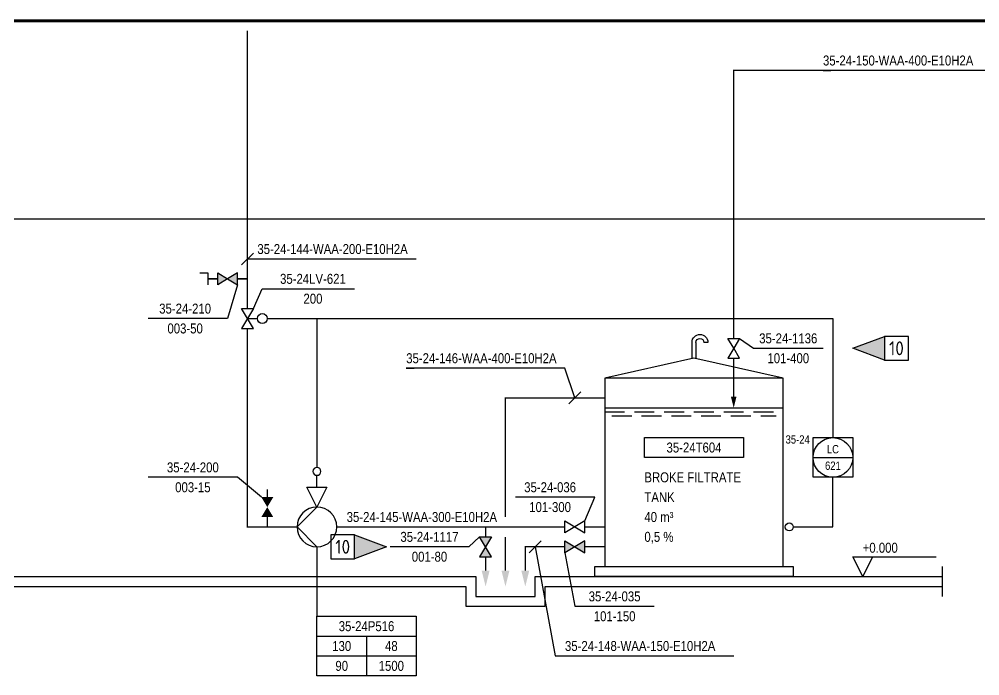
# Model space of a CAD drawing. Header units: millimetres. Extents: x -55 to 6506, y -5 to 599.
# Drawn here: x 4650 to 4892, y 212.5 to 377.9 of the extents above; entities that cross this region are included whole.
import ezdxf
from ezdxf.enums import TextEntityAlignment as Align

# ---------------------------------------------------------------- set-up
doc = ezdxf.new("R2010")
doc.units = ezdxf.units.MM
doc.header["$LTSCALE"] = 10
doc.header["$MEASUREMENT"] = 0
doc.linetypes.add('DASHED', pattern=[0.75, 0.5, -0.25])
doc.layers.get('0').update_dxf_attribs({"linetype": 'CONTINUOUS'})
for name, color, linetype in [('P-CVPOS', 7, 'CONTINUOUS'), ('P-FILTERED_WATER', 3, 'CONTINUOUS'), ('P-FITTINGS', 7, 'CONTINUOUS'), ('P-FLOOR', 7, 'CONTINUOUS'), ('P-INSTRPOS', 7, 'CONTINUOUS'), ('P-INSTRPOS_TEXTS', 7, 'CONTINUOUS'), ('P-INSTRU', 7, 'CONTINUOUS'), ('P-LINEPOS', 7, 'CONTINUOUS'), ('P-MASS1', 6, 'CONTINUOUS'), ('P-OTHER', 7, 'CONTINUOUS'), ('P-PUMP_POS', 7, 'CONTINUOUS'), ('P-PUMPS', 7, 'CONTINUOUS'), ('P-REVISIONS', 1, 'CONTINUOUS'), ('P-SYMB', 7, 'CONTINUOUS'), ('P-TANK_POS', 7, 'CONTINUOUS'), ('P-VALVEPOS', 7, 'CONTINUOUS'), ('P-VENTS', 7, 'CONTINUOUS'), ('P-WATER', 3, 'CONTINUOUS')]:
    doc.layers.add(name, color=color, linetype=linetype)
doc.styles.add('Arial', font='ARIALN.TTF')
doc.styles.add('CTS_REV', font='isocp.shx')
doc.styles.add('ROMANS', font='ARIALN.TTF')

# ---------------------------------------------------------------- blocks, each defined once
blk = doc.blocks.new('P7A1360')
at = {"color": 0, "linetype": 'ByBlock'}
for p, q in [((-3.5, 4), (-2.5, 4)), ((-0.5, 4), (-0.5, 0)), ((0.5, 0), (0.5, 4))]:
    blk.add_line(p, q, dxfattribs=at)
for radius in [2, 1]:
    blk.add_arc((-1.5, 4), radius, 0, 180, dxfattribs=at)
blk = doc.blocks.new('P7A1305')
at = {"color": 0, "linetype": 'ByBlock'}
blk.add_solid([(-4, -1), (-4, 1), (0, 0)], dxfattribs=at)
blk = doc.blocks.new('P7A0200')
at = {"color": 0, "linetype": 'ByBlock'}
for p, q in [((0, 5), (5, 0)), ((5, 0), (0, -5))]:
    blk.add_line(p, q, dxfattribs=at)
blk.add_lwpolyline([(0, -5, 1), (0, 5, 1)], format="xyb", close=True, dxfattribs=at)
blk = doc.blocks.new('PR4B500')
h = blk.add_hatch(color=0)
h.paths.add_polyline_path([(-3, -1.8), (-3, 1.8), (0, 0)])
h.paths.add_polyline_path([(3, -1.8), (3, 1.8), (0, 0)])
at = {"layer": 'P-VENTS', "color": 7, "linetype": 'Continuous'}
for points in [[(-3, -1.8), (-3, 1.8), (0, 0)], [(3, -1.8), (3, 1.8), (0, 0)]]:
    blk.add_lwpolyline(points, close=True, dxfattribs=at)
blk = doc.blocks.new('P7A1100')
at = {"color": 0, "linetype": 'ByBlock'}
for points in [[(-3, -1.8), (-3, 1.8), (0, 0)], [(3, -1.8), (3, 1.8), (0, 0)]]:
    blk.add_lwpolyline(points, close=True, dxfattribs=at)
blk = doc.blocks.new('PPI_0700A-25_0')
at = {"color": 0, "linetype": 'ByBlock'}
for p, q in [((0, 0), (25, 0)), ((0, -5), (0, 0)), ((25, 0), (25, -5)), ((25, -5), (0, -5))]:
    blk.add_line(p, q, dxfattribs=at)
blk = doc.blocks.new('PPI_1204A')
at = {"color": 0, "linetype": 'ByBlock'}
for p, q in [((-6, -6), (-6, 6)), ((-6, 6), (6, 6)), ((6, 6), (6, -6)), ((-6, 0), (6, 0)), ((6, -6), (-6, -6))]:
    blk.add_line(p, q, dxfattribs=at)
blk.add_circle((0, 0), 6, dxfattribs=at)
blk = doc.blocks.new('PPI_1100A')
at = {"color": 0, "linetype": 'ByBlock'}
blk.add_line((0, 0), (2, 0), dxfattribs=at)
blk = doc.blocks.new('PPI_0900A')
at = {"color": 0, "linetype": 'ByBlock'}
blk.add_line((-1, 0), (1, 0), dxfattribs=at)
blk = doc.blocks.new('P7A1304')
at = {"color": 0, "linetype": 'ByBlock'}
blk.add_line((1.5, 1.5), (-1.5, -1.5), dxfattribs=at)
blk = doc.blocks.new('CVME8C9')
at = {"color": 0, "linetype": 'Continuous'}
blk.add_lwpolyline([(-1.5, 4.5, -1), (1.5, 4.5, -1), (-1.5, 4.5)], format="xyb", close=True, dxfattribs=at)
blk.add_lwpolyline([(0, 0), (0, 3)], dxfattribs=at)
at = {"layer": 'P-VENTS', "color": 7, "linetype": 'Continuous'}
for points in [[(-3, -1.8), (-3, 1.8), (0, 0)], [(3, -1.8), (3, 1.8), (0, 0)]]:
    blk.add_lwpolyline(points, close=True, dxfattribs=at)
blk = doc.blocks.new('PPI_1000A')
at = {"color": 0, "linetype": 'ByBlock'}
blk.add_line((-1, 0), (1, 0), dxfattribs=at)
blk = doc.blocks.new('PPI_0102B')
at = {"color": 0, "linetype": 'ByBlock'}
blk.add_circle((0, -1), 1, dxfattribs=at)
blk = doc.blocks.new('PPI_0521A-25_0')
at = {"color": 0, "linetype": 'ByBlock'}
for p, q in [((0, 0), (25, 0)), ((0, -15), (0, 0)), ((25, 0), (25, -15)), ((0, -5), (25, -5)), ((12.5, -5), (12.5, -15)), ((0, -10), (25, -10)), ((25, -15), (0, -15))]:
    blk.add_line(p, q, dxfattribs=at)
blk = doc.blocks.new('P7A13E8')
at = {"color": 0, "linetype": 'Continuous'}
for points in [[(0, 5), (0, 8)], [(-2.5, 5), (2.5, 5), (0, 0), (-2.5, 5)]]:
    blk.add_lwpolyline(points, dxfattribs=at)
for start, end in [(90, 270), (270, 90)]:
    blk.add_arc((0, 9), 1, start, end, dxfattribs=at)
blk = doc.blocks.new('P7A1315')
at = {"color": 0, "linetype": 'ByBlock'}
for p, q in [((0, 0), (-2.5, 5)), ((-2.5, 5), (18.5, 5)), ((2.5, 5), (0, 0))]:
    blk.add_line(p, q, dxfattribs=at)
at = {"color": 0, "linetype": 'ByBlock', "style": 'ROMANS'}
blk.add_attdef('INFO', (0, 6), '', height=2.5, dxfattribs=at)
blk = doc.blocks.new('P7A1105')
at = {"color": 0, "linetype": 'ByBlock'}
for points in [[(-3, 1.8), (-3, -1.8), (0, 0)], [(0, 0), (3, 1.8), (3, -1.8)]]:
    blk.add_solid(points, dxfattribs=at)
blk = doc.blocks.new('PRMD9F3')
at = {"layer": 'P-OTHER'}
h = blk.add_hatch(color=0, dxfattribs=at)
h.dxf.hatch_style = 1
h.paths.add_polyline_path([(-3, -1.8), (-3, 1.8), (0, 0)])
h.paths.add_polyline_path([(3, -1.8), (3, 1.8), (0, 0)])
at = {"layer": 'P-VENTS', "color": 0, "linetype": 'Continuous'}
for points in [[(-3, -1.8), (-3, 1.8), (0, 0)], [(3, -1.8), (3, 1.8), (0, 0)]]:
    blk.add_lwpolyline(points, close=True, dxfattribs=at)
blk = doc.blocks.new('P7A1212')
at = {"color": 0, "linetype": 'ByBlock'}
for p, q in [((0, -1.5), (0, 1.5)), ((2, -1.5), (0, -1.5))]:
    blk.add_line(p, q, dxfattribs=at)
blk = doc.blocks.new('PRMDA18')
at = {"layer": 'P-OTHER'}
h = blk.add_hatch(color=0, dxfattribs=at)
h.dxf.hatch_style = 1
h.paths.add_polyline_path([(-3, -1.8), (-3, 1.8), (0, 0)])
h.paths.add_polyline_path([(3, -1.8), (3, 1.8), (0, 0)])
at = {"layer": 'P-VENTS', "color": 0, "linetype": 'Continuous'}
for points in [[(-3, -1.8), (-3, 1.8), (0, 0)], [(3, -1.8), (3, 1.8), (0, 0)]]:
    blk.add_lwpolyline(points, close=True, dxfattribs=at)
blk = doc.blocks.new('P7A1369')
at = {"color": 0, "linetype": 'ByBlock'}
blk.add_lwpolyline([(8, -3), (0, 0), (8, 3)], dxfattribs=at)
blk.add_lwpolyline([(14, -3), (14, 3), (8, 3), (8, -3)], close=True, dxfattribs=at)
blk.add_solid([(8, 3), (8, -3), (0, 0)], dxfattribs=at)
at = {"color": 7, "linetype": 'Continuous', "style": 'CTS_REV'}
blk.add_attdef('A', text='', height=3.5, dxfattribs=at).set_placement((11, 0), align=Align.MIDDLE)
blk = doc.blocks.new('P7A1372')
at = {"color": 0, "linetype": 'ByBlock'}
blk.add_lwpolyline([(-14, 3), (-14, -3), (-8, -3), (-8, 3)], close=True, dxfattribs=at)
blk.add_lwpolyline([(-8, 3), (0, 0), (-8, -3)], dxfattribs=at)
blk.add_solid([(-8, -3), (-8, 3), (0, 0)], dxfattribs=at)
at = {"color": 7, "linetype": 'Continuous', "style": 'CTS_REV'}
blk.add_attdef('A', text='', height=3.5, dxfattribs=at).set_placement((-11, 0), align=Align.MIDDLE)

msp = doc.modelspace()

# ---------------------------------------------------------------- linework, layer by layer
at = {"layer": 'P-CVPOS'}
msp.add_lwpolyline([(4709, 305), (4711.25, 310), (4734.5, 310)], dxfattribs=at)
at = {"layer": 'P-FILTERED_WATER', "const_width": 0.35}
for points in [[(4707.5, 305), (4707.5, 375)], [(4720, 250), (4707.5, 250), (4707.5, 267.5), (4707.5, 300)], [(4797.5, 282.5), (4772.5, 282.5), (4772.5, 252.5)], [(4712.5, 257.5), (4712.5, 259.5)], [(4712.5, 250), (4712.5, 252.5)], [(4787.5, 250), (4730, 250)], [(4797.5, 250), (4792.5, 250)], [(4772.5, 247.5), (4772.5, 239)], [(4787.5, 245), (4777.5, 245), (4777.5, 239)], [(4797.5, 245), (4792.5, 245)]]:
    msp.add_lwpolyline(points, dxfattribs=at)
at = {"layer": 'P-FLOOR'}
for points in [[(4075, 237.5), (4280, 237.5), (4280, 232.5), (4297.5, 232.5), (4297.5, 237.5), (4357.5, 237.5), (4357.5, 232.5), (4367.5, 232.5), (4367.5, 237.5), (4490, 237.5), (4490, 232.5), (4500, 232.5), (4500, 237.5), (4575, 237.5), (4575, 232.5), (4585, 232.5), (4585, 237.5), (4765, 237.5), (4765, 232.5), (4780, 232.5), (4780, 237.5), (4882.5, 237.5)], [(4077.5, 235), (4277.5, 235), (4277.5, 230), (4300, 230), (4300, 235), (4355, 235), (4355, 230), (4370, 230), (4370, 235), (4487.5, 235), (4487.5, 230), (4502.5, 230), (4502.5, 235), (4572.5, 235), (4572.5, 230), (4587.5, 230), (4587.5, 235), (4762.5, 235), (4762.5, 230), (4782.5, 230), (4782.5, 235), (4882.5, 235)]]:
    msp.add_lwpolyline(points, dxfattribs=at)
at = {"layer": 'P-INSTRU'}
for points in [[(4925, 327.5), (4537.5, 327.5), (4537.5, 280)], [(4712.5, 302.5), (4855, 302.5), (4855, 272.5)], [(4725, 302.5), (4725, 265)], [(4842.5, 250), (4842.5, 272.5)], [(4845, 250), (4855, 250), (4855, 262.5)]]:
    msp.add_lwpolyline(points, dxfattribs=at)
at = {"layer": 'P-LINEPOS'}
for points in [[(4707.5, 317.5), (4750, 317.5)], [(4790, 282.5), (4787.5, 290), (4747.5, 290)], [(4780, 245), (4785, 217.5), (4830, 217.5)]]:
    msp.add_lwpolyline(points, dxfattribs=at)
at = {"layer": 'P-MASS1', "const_width": 0.8}
msp.add_lwpolyline([(4565, 377.5), (4940, 377.5)], dxfattribs=at)
at = {"layer": 'P-OTHER'}
for points in [[(4725, 245), (4725, 227.5)], [(4882.5, 240), (4882.5, 232.5)]]:
    msp.add_lwpolyline(points, dxfattribs=at)
at = {"layer": 'P-SYMB'}
for points in [[(4842.5, 287.5), (4820, 292.5), (4797.5, 287.5)], [(4797.5, 280), (4842.5, 280)]]:
    msp.add_lwpolyline(points, dxfattribs=at)
for points in [[(4842.5, 252.5), (4842.5, 287.5), (4797.5, 287.5), (4797.5, 240), (4800, 240), (4842.5, 240)], [(4845, 240), (4845, 237.5), (4795, 237.5), (4795, 240), (4800, 240), (4842.5, 240)]]:
    msp.add_lwpolyline(points, close=True, dxfattribs=at)
at = {"layer": 'P-SYMB', "linetype": 'DASHED'}
for points in [[(4797.5, 279), (4842.5, 279)], [(4799.3, 278), (4840.7, 278)]]:
    msp.add_lwpolyline(points, dxfattribs=at)
at = {"layer": 'P-VALVEPOS'}
for points in [[(4705, 311), (4702.5, 302.5), (4682.5, 302.5)], [(4831.5, 297.5), (4835, 295), (4852.5, 295)], [(4711, 257.5), (4705, 262.5), (4682.5, 262.5)], [(4792.5, 251.5), (4795, 257.5), (4775, 257.5)], [(4766, 247.5), (4763.28, 245), (4743.44, 245)], [(4787.5, 243.5), (4790, 230), (4810, 230)]]:
    msp.add_lwpolyline(points, dxfattribs=at)
at = {"layer": 'P-WATER', "const_width": 0.35}
for points in [[(4905, 375), (4905, 365), (4830, 365), (4830, 297.5)], [(4700, 312.5), (4697.5, 312.5)], [(4707.5, 312.5), (4705, 312.5)], [(4830, 292.5), (4830, 282.8)], [(4767.5, 250), (4767.5, 247.5)], [(4767.5, 242.5), (4767.5, 239)]]:
    msp.add_lwpolyline(points, dxfattribs=at)

# ---------------------------------------------------------------- block references
at = {"layer": 'P-CVPOS', "color": 140}
msp.add_blockref('PPI_1000A', (4724, 310), dxfattribs=at)
at = {"layer": 'P-FITTINGS', "rotation": 180}
msp.add_blockref('P7A1212', (4697.5, 312.5), dxfattribs=at)
at = {"layer": 'P-INSTRPOS', "color": 140, "xscale": 0.8333, "yscale": 0.8333, "zscale": 0.8333}
msp.add_blockref('PPI_1204A', (4855, 267.5), dxfattribs=at)
at = {"layer": 'P-INSTRU', "color": 140, "rotation": 270}
msp.add_blockref('PPI_0102B', (4845, 250), dxfattribs=at)
at = {"layer": 'P-LINEPOS', "color": 140}
for p in [(4852.5, 365), (4710, 317.5), (4747.5, 290), (4732.5, 250), (4787.5, 217.5)]:
    msp.add_blockref('PPI_1100A', p, dxfattribs=at)
at = {"layer": 'P-LINEPOS'}
for p in [(4707.5, 317.5), (4790, 282.5), (4780, 245)]:
    msp.add_blockref('P7A1304', p, dxfattribs=at)
at = {"layer": 'P-PUMP_POS', "color": 140}
msp.add_blockref('PPI_0521A-25_0', (4725, 227.5), dxfattribs=at)
at = {"layer": 'P-PUMPS', "rotation": 180}
msp.add_blockref('P7A0200', (4725, 250), dxfattribs=at)
at = {"layer": 'P-REVISIONS'}
for name, p in [('P7A1369', (4860, 295)), ('P7A1372', (4742.5, 245))]:
    msp.add_blockref(name, p, dxfattribs=at).add_auto_attribs({'A': '10'})
at = {"layer": 'P-SYMB', "xscale": -1}
msp.add_blockref('P7A1360', (4820, 292.5), dxfattribs=at)
at = {"layer": 'P-SYMB', "xscale": 0.7, "yscale": 0.7, "zscale": 0.7, "rotation": 270}
msp.add_blockref('P7A1305', (4830, 280), dxfattribs=at)
at = {"layer": 'P-SYMB'}
msp.add_blockref('P7A13E8', (4725, 255), dxfattribs=at)
msp.add_blockref('P7A1315', (4862.5, 237.5), dxfattribs=at).add_auto_attribs({'INFO': '+0.000'})
at = {"layer": 'P-SYMB', "rotation": 270}
for p in [(4767.5, 235), (4772.5, 235), (4777.5, 235)]:
    msp.add_blockref('P7A1305', p, dxfattribs=at)
at = {"layer": 'P-TANK_POS', "color": 140}
msp.add_blockref('PPI_0700A-25_0', (4807.5, 272.5), dxfattribs=at)
at = {"layer": 'P-VALVEPOS', "color": 140, "rotation": 180}
for p in [(4691.8, 302.5), (4693.75, 262.5), (4783.75, 257.5), (4753.36, 245)]:
    msp.add_blockref('PPI_0900A', p, dxfattribs=at)
at = {"layer": 'P-VALVEPOS', "color": 140}
for p in [(4843.75, 295), (4800, 230)]:
    msp.add_blockref('PPI_0900A', p, dxfattribs=at)
at = {"layer": 'P-VENTS', "xscale": 0.8333333333333341, "yscale": 0.8333333333333341, "zscale": 0.8333333333333341}
for name, p in [('PRMD9F3', (4702.5, 312.5)), ('P7A1100', (4790, 250)), ('PR4B500', (4790, 245))]:
    msp.add_blockref(name, p, dxfattribs=at)
at = {"layer": 'P-VENTS'}
for name, p, xscale, yscale, zscale, rotation in [('CVME8C9', (4707.5, 302.5), 0.8333333333333341, 0.8333333333333341, 0.8333333333333341, 270), ('P7A1100', (4830, 295), 0.8333333333333334, 0.8333333333333334, 0.8333333333333334, 270), ('P7A1105', (4712.5, 255), 0.8333333333332575, 0.8333333333332575, 0.8333333333332575, 90), ('PRMDA18', (4767.5, 245), 0.8333333333333341, 0.8333333333333341, 0.8333333333333341, 270)]:
    msp.add_blockref(name, p, dxfattribs=dict(at, xscale=xscale, yscale=yscale, zscale=zscale, rotation=rotation))

# ---------------------------------------------------------------- texts
at = {"layer": 'P-CVPOS', "color": 140, "style": 'Arial'}
for s, p in [('35-24LV-621', (4724, 312.5)), ('200', (4724, 307.5))]:
    msp.add_text(s, height=2.5, dxfattribs=at).set_placement(p, align=Align.MIDDLE)
at = {"layer": 'P-INSTRPOS_TEXTS', "style": 'Arial'}
msp.add_text('35-24', height=2.083, dxfattribs=at).set_placement((4849.17, 271), align=Align.RIGHT)
for s, p in [('LC', (4855, 269.58)), ('621', (4855, 265.42))]:
    msp.add_text(s, height=2.083, dxfattribs=at).set_placement(p, align=Align.MIDDLE)
at = {"layer": 'P-LINEPOS', "color": 140, "style": 'Arial'}
for s, p in [('35-24-150-WAA-400-E10H2A', (4852.5, 367.5)), ('35-24-144-WAA-200-E10H2A', (4710, 320)), ('35-24-146-WAA-400-E10H2A', (4747.5, 292.5)), ('35-24-145-WAA-300-E10H2A', (4732.5, 252.5)), ('35-24-148-WAA-150-E10H2A', (4787.5, 220))]:
    msp.add_text(s, height=2.5, dxfattribs=at).set_placement(p, align=Align.MIDDLE_LEFT)
at = {"layer": 'P-PUMP_POS', "color": 140, "style": 'Arial'}
for s, p in [('35-24P516', (4737.5, 225)), ('130', (4731.25, 220)), ('48', (4743.75, 220)), ('90', (4731.25, 215)), ('1500', (4743.75, 215))]:
    msp.add_text(s, height=2.5, dxfattribs=at).set_placement(p, align=Align.MIDDLE)
at = {"layer": 'P-TANK_POS', "color": 140, "style": 'Arial'}
msp.add_text('35-24T604', height=2.5, dxfattribs=at).set_placement((4820, 270), align=Align.MIDDLE)
for s, p in [('BROKE FILTRATE', (4807.5, 262.5)), ('TANK', (4807.5, 257.5)), ('40 m³', (4807.5, 252.5)), ('0,5 %', (4807.5, 247.5))]:
    msp.add_text(s, height=2.5, dxfattribs=at).set_placement(p, align=Align.MIDDLE_LEFT)
at = {"layer": 'P-VALVEPOS', "color": 140, "style": 'Arial'}
for s, p in [('35-24-210', (4691.8, 305)), ('003-50', (4691.8, 300)), ('35-24-1136', (4843.75, 297.5)), ('101-400', (4843.75, 292.5)), ('35-24-200', (4693.75, 265)), ('003-15', (4693.75, 260)), ('35-24-036', (4783.75, 260)), ('101-300', (4783.75, 255)), ('35-24-1117', (4753.36, 247.5)), ('001-80', (4753.36, 242.5)), ('35-24-035', (4800, 232.5)), ('101-150', (4800, 227.5))]:
    msp.add_text(s, height=2.5, dxfattribs=at).set_placement(p, align=Align.MIDDLE)

doc.saveas('drawing.dxf')
